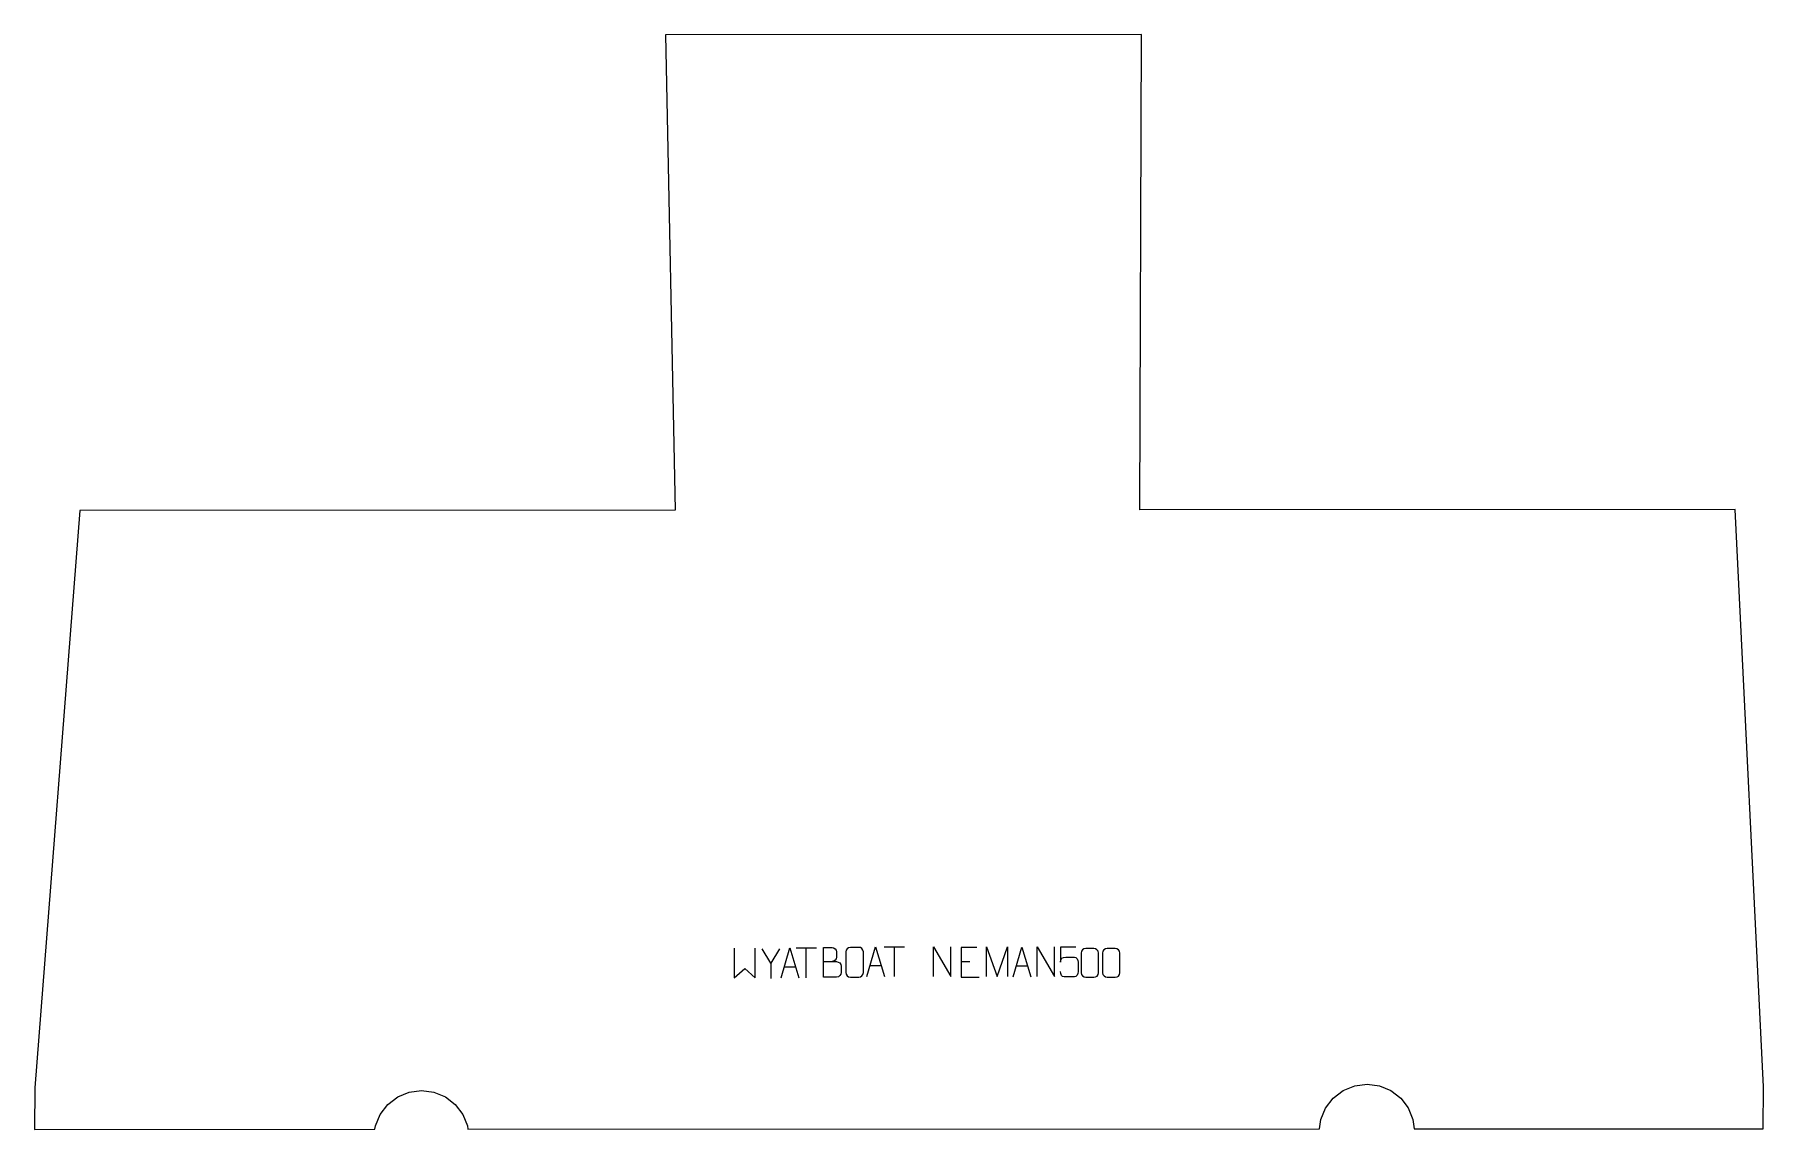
# Model space of a CAD drawing. Header units: millimetres. Extents: x -723 to 728, y 134 to 1052.
import ezdxf

# ---------------------------------------------------------------- set-up
doc = ezdxf.new("R2010")
doc.units = ezdxf.units.MM
doc.header["$MEASUREMENT"] = 0
doc.layers.add('layer 1', color=7, linetype='Continuous')

msp = doc.modelspace()

# ---------------------------------------------------------------- linework, layer by layer
at = {"layer": 'layer 1', "color": 242, "lineweight": 9}
msp.add_open_spline([(434.8416, 134.0476), (434.8416, 134.0476), (433.8323, 141.8976), (433.8323, 141.8976), (433.8323, 141.8976), (433.8323, 141.8976), (429.8658, 151.5385), (429.8658, 151.5385), (429.8658, 151.5385), (429.8658, 151.5385), (423.5339, 159.8169), (423.5339, 159.8169), (423.5339, 159.8169), (423.5339, 159.8169), (415.2668, 166.167), (415.2668, 166.167), (415.2668, 166.167), (415.2668, 166.167), (405.6295, 170.1574), (405.6295, 170.1574), (405.6295, 170.1574), (405.6295, 170.1574), (395.2773, 171.5154), (395.2773, 171.5154), (395.2773, 171.5154), (395.2773, 171.5154), (384.916, 170.1483), (384.916, 170.1483), (384.916, 170.1483), (384.916, 170.1483), (375.2521, 166.1498), (375.2521, 166.1498), (375.2521, 166.1498), (375.2521, 166.1498), (366.9442, 159.7929), (366.9442, 159.7929), (366.9442, 159.7929), (366.9442, 159.7929), (360.5563, 151.51), (360.5563, 151.51), (360.5563, 151.51), (360.5563, 151.51), (356.5256, 141.8655), (356.5256, 141.8655), (356.5256, 141.8655), (356.5256, 141.8655), (355.4651, 134.0146), (355.4651, 134.0146), (355.4651, 134.0146), (355.4651, 134.0146), (-359.158, 133.7161), (-359.158, 133.7161), (-359.158, 133.7161), (-359.158, 133.7161), (-359.5206, 136.5683), (-359.5206, 136.5683), (-359.5206, 136.5683), (-359.5206, 136.5683), (-363.4712, 146.2092), (-363.4712, 146.2092), (-363.4712, 146.2092), (-363.4712, 146.2092), (-369.7901, 154.4879), (-369.7901, 154.4879), (-369.7901, 154.4879), (-369.7901, 154.4879), (-378.0458, 160.8389), (-378.0458, 160.8389), (-378.0458, 160.8389), (-378.0458, 160.8389), (-387.6777, 164.8284), (-387.6777, 164.8284), (-387.6777, 164.8284), (-387.6777, 164.8284), (-398.0273, 166.1864), (-398.0273, 166.1864), (-398.0273, 166.1864), (-398.0273, 166.1864), (-408.3908, 164.8203), (-408.3908, 164.8203), (-408.3908, 164.8203), (-408.3908, 164.8203), (-418.0615, 160.8217), (-418.0615, 160.8217), (-418.0615, 160.8217), (-418.0615, 160.8217), (-426.3801, 154.4636), (-426.3801, 154.4636), (-426.3801, 154.4636), (-426.3801, 154.4636), (-432.7813, 146.1807), (-432.7813, 146.1807), (-432.7813, 146.1807), (-432.7813, 146.1807), (-436.8269, 136.5352), (-436.8269, 136.5352), (-436.8269, 136.5352), (-436.8269, 136.5352), (-437.2167, 133.6844), (-437.2167, 133.6844), (-437.2167, 133.6844), (-437.2167, 133.6844), (-722.827, 133.5641), (-722.827, 133.5641), (-722.827, 133.5641), (-722.827, 133.5641), (-722.6316, 168.5493), (-722.6316, 168.5493), (-722.6316, 168.5493), (-722.6316, 168.5493), (-684.9418, 652.8419), (-684.9418, 652.8419), (-684.9418, 652.8419), (-684.9418, 652.8419), (-185.2597, 653.0509), (-185.2597, 653.0509), (-185.2597, 653.0509), (-185.2597, 653.0509), (-193.4502, 1051.7277), (-193.4502, 1051.7277), (-193.4502, 1051.7277), (-193.4502, 1051.7277), (205.9686, 1051.8946), (205.9686, 1051.8946), (205.9686, 1051.8946), (205.9686, 1051.8946), (204.493, 653.2132), (204.493, 653.2132), (204.493, 653.2132), (204.493, 653.2132), (704.1752, 653.4212), (704.1752, 653.4212), (704.1752, 653.4212), (704.1752, 653.4212), (727.8879, 169.1549), (727.8879, 169.1549), (727.8879, 169.1549), (727.8879, 169.1549), (727.7952, 134.1701), (727.7952, 134.1701), (727.7952, 134.1701), (727.7952, 134.1701), (434.8416, 134.0476), (434.8416, 134.0476)], degree=3, knots=[0, 0, 0, 0, 0.027027027, 0.027027027, 0.027027027, 0.027027027, 0.054054054, 0.054054054, 0.054054054, 0.054054054, 0.081081081, 0.081081081, 0.081081081, 0.081081081, 0.108108108, 0.108108108, 0.108108108, 0.108108108, 0.135135135, 0.135135135, 0.135135135, 0.135135135, 0.162162162, 0.162162162, 0.162162162, 0.162162162, 0.189189189, 0.189189189, 0.189189189, 0.189189189, 0.216216216, 0.216216216, 0.216216216, 0.216216216, 0.243243243, 0.243243243, 0.243243243, 0.243243243, 0.27027027, 0.27027027, 0.27027027, 0.27027027, 0.297297297, 0.297297297, 0.297297297, 0.297297297, 0.324324324, 0.324324324, 0.324324324, 0.324324324, 0.351351351, 0.351351351, 0.351351351, 0.351351351, 0.378378378, 0.378378378, 0.378378378, 0.378378378, 0.405405405, 0.405405405, 0.405405405, 0.405405405, 0.432432432, 0.432432432, 0.432432432, 0.432432432, 0.459459459, 0.459459459, 0.459459459, 0.459459459, 0.486486486, 0.486486486, 0.486486486, 0.486486486, 0.513513514, 0.513513514, 0.513513514, 0.513513514, 0.540540541, 0.540540541, 0.540540541, 0.540540541, 0.567567568, 0.567567568, 0.567567568, 0.567567568, 0.594594595, 0.594594595, 0.594594595, 0.594594595, 0.621621622, 0.621621622, 0.621621622, 0.621621622, 0.648648649, 0.648648649, 0.648648649, 0.648648649, 0.675675676, 0.675675676, 0.675675676, 0.675675676, 0.702702703, 0.702702703, 0.702702703, 0.702702703, 0.72972973, 0.72972973, 0.72972973, 0.72972973, 0.756756757, 0.756756757, 0.756756757, 0.756756757, 0.783783784, 0.783783784, 0.783783784, 0.783783784, 0.810810811, 0.810810811, 0.810810811, 0.810810811, 0.837837838, 0.837837838, 0.837837838, 0.837837838, 0.864864865, 0.864864865, 0.864864865, 0.864864865, 0.891891892, 0.891891892, 0.891891892, 0.891891892, 0.918918919, 0.918918919, 0.918918919, 0.918918919, 0.945945946, 0.945945946, 0.945945946, 0.945945946, 1, 1, 1, 1], dxfattribs=at)
at = {"layer": 'layer 1', "color": 250, "lineweight": 9}
for points, knots in [([(-135.722, 285.5519), (-135.722, 285.5519), (-135.722, 260.5939), (-135.722, 260.5939), (-135.722, 260.5939), (-135.722, 260.5939), (-126.8793, 268.6586), (-126.8793, 268.6586), (-126.8793, 268.6586), (-126.8793, 268.6586), (-118.0369, 260.5945), (-118.0369, 260.5945), (-118.0369, 260.5945), (-118.0369, 260.5945), (-118.0369, 285.5519), (-118.0369, 285.5519)], [0, 0, 0, 0, 0.2, 0.2, 0.2, 0.2, 0.4, 0.4, 0.4, 0.4, 0.6, 0.6, 0.6, 0.6, 1, 1, 1, 1]), ([(-97.7145, 284.9719), (-97.7145, 284.9719), (-105.0369, 273.0732), (-105.0369, 273.0732), (-105.0369, 273.0732), (-105.0369, 273.0732), (-105.0362, 260.0183), (-105.0362, 260.0183)], [0, 0, 0, 0, 0.333333333, 0.333333333, 0.333333333, 0.333333333, 1, 1, 1, 1]), ([(-96.483, 260.8203), (-96.483, 260.8203), (-89.112, 285.7738), (-89.112, 285.7738), (-89.112, 285.7738), (-89.112, 285.7738), (-81.5421, 260.8203), (-81.5421, 260.8203)], [0, 0, 0, 0, 0.333333333, 0.333333333, 0.333333333, 0.333333333, 1, 1, 1, 1]), ([(-60.7595, 274.2967), (-57.1209, 274.2971), (-53.5338, 274.2971), (-49.8944, 274.2967), (-49.8944, 274.2967), (-47.919, 274.2794), (-45.9954, 272.5433), (-45.9954, 270.4937), (-45.9954, 270.4937), (-45.9958, 269.3651), (-45.9958, 266.3157), (-45.9954, 265.1868), (-45.9954, 265.1868), (-45.9778, 263.3289), (-47.5199, 261.315), (-49.8414, 261.3319), (-49.8414, 261.3319), (-53.4812, 261.3323), (-57.1206, 261.3323), (-60.7595, 261.3319), (-60.7595, 261.3319), (-60.7595, 269.6502), (-60.7595, 277.968), (-60.7595, 286.2855), (-60.7595, 286.2855), (-58.3858, 286.2855), (-56.0117, 286.2855), (-53.6375, 286.2855), (-53.6375, 286.2855), (-51.9567, 286.3031), (-49.8599, 284.3926), (-49.8422, 282.4302), (-49.8422, 282.4302), (-49.8426, 280.3641), (-49.8426, 280.2181), (-49.8422, 278.1516), (-49.8422, 278.1516), (-49.8249, 276.0855), (-51.6794, 274.2794), (-53.6894, 274.2967)], [0, 0, 0, 0, 0.090909091, 0.090909091, 0.090909091, 0.090909091, 0.181818182, 0.181818182, 0.181818182, 0.181818182, 0.272727273, 0.272727273, 0.272727273, 0.272727273, 0.363636364, 0.363636364, 0.363636364, 0.363636364, 0.454545455, 0.454545455, 0.454545455, 0.454545455, 0.545454545, 0.545454545, 0.545454545, 0.545454545, 0.636363636, 0.636363636, 0.636363636, 0.636363636, 0.727272727, 0.727272727, 0.727272727, 0.727272727, 0.818181818, 0.818181818, 0.818181818, 0.818181818, 1, 1, 1, 1]), ([(-38.2791, 286.2852), (-35.9534, 286.2852), (-33.6273, 286.2852), (-31.3012, 286.2852), (-31.3012, 286.2852), (-29.3546, 286.3208), (-27.3632, 284.8292), (-27.3365, 282.3916), (-27.3365, 282.3916), (-27.3369, 276.6447), (-27.3369, 270.8974), (-27.3365, 265.1497), (-27.3365, 265.1497), (-27.4763, 262.8263), (-29.1535, 261.3467), (-31.3012, 261.3359), (-31.3012, 261.3359), (-33.6331, 261.3363), (-35.965, 261.3363), (-38.2965, 261.3359), (-38.2965, 261.3359), (-40.2215, 261.2305), (-42.1936, 263.115), (-42.1824, 265.1323), (-42.1824, 265.1323), (-42.1821, 270.9024), (-42.1821, 276.6721), (-42.1824, 282.4414), (-42.1824, 282.4414), (-42.1782, 284.5795), (-40.4315, 286.2987), (-38.2791, 286.2852)], [0, 0, 0, 0, 0.111111111, 0.111111111, 0.111111111, 0.111111111, 0.222222222, 0.222222222, 0.222222222, 0.222222222, 0.333333333, 0.333333333, 0.333333333, 0.333333333, 0.444444444, 0.444444444, 0.444444444, 0.444444444, 0.555555556, 0.555555556, 0.555555556, 0.555555556, 0.666666667, 0.666666667, 0.666666667, 0.666666667, 0.777777778, 0.777777778, 0.777777778, 0.777777778, 1, 1, 1, 1]), ([(-24.483, 261.8203), (-24.483, 261.8203), (-17.112, 286.7738), (-17.112, 286.7738), (-17.112, 286.7738), (-17.112, 286.7738), (-9.5421, 261.8203), (-9.5421, 261.8203)], [0, 0, 0, 0, 0.333333333, 0.333333333, 0.333333333, 0.333333333, 1, 1, 1, 1]), ([(31.3456, 261.8203), (31.3456, 261.8203), (31.3456, 286.7738), (31.3456, 286.7738), (31.3456, 286.7738), (31.3456, 286.7738), (46.0004, 261.8203), (46.0004, 261.8203), (46.0004, 261.8203), (46.0004, 261.8203), (46.0004, 286.7738), (46.0004, 286.7738)], [0, 0, 0, 0, 0.25, 0.25, 0.25, 0.25, 0.5, 0.5, 0.5, 0.5, 1, 1, 1, 1]), ([(67.7062, 286.1767), (67.7062, 286.1767), (54.8323, 286.1767), (54.8323, 286.1767), (54.8323, 286.1767), (54.8323, 286.1767), (54.8323, 261.2231), (54.8323, 261.2231), (54.8323, 261.2231), (54.8323, 261.2231), (69.6981, 261.2231), (69.6981, 261.2231)], [0, 0, 0, 0, 0.25, 0.25, 0.25, 0.25, 0.5, 0.5, 0.5, 0.5, 1, 1, 1, 1]), ([(75.8831, 261.8181), (75.8831, 261.8181), (75.8831, 286.776), (75.8831, 286.776), (75.8831, 286.776), (75.8831, 286.776), (84.8082, 261.8181), (84.8082, 261.8181), (84.8082, 261.8181), (84.8082, 261.8181), (93.5681, 286.7755), (93.5681, 286.7755), (93.5681, 286.7755), (93.5681, 286.7755), (93.5681, 261.8181), (93.5681, 261.8181)], [0, 0, 0, 0, 0.2, 0.2, 0.2, 0.2, 0.4, 0.4, 0.4, 0.4, 0.6, 0.6, 0.6, 0.6, 1, 1, 1, 1]), ([(98.3225, 261.5243), (98.3225, 261.5243), (105.6935, 286.4778), (105.6935, 286.4778), (105.6935, 286.4778), (105.6935, 286.4778), (113.2634, 261.5243), (113.2634, 261.5243)], [0, 0, 0, 0, 0.333333333, 0.333333333, 0.333333333, 0.333333333, 1, 1, 1, 1]), ([(118.3456, 261.8203), (118.3456, 261.8203), (118.3456, 286.7738), (118.3456, 286.7738), (118.3456, 286.7738), (118.3456, 286.7738), (133.0004, 261.8203), (133.0004, 261.8203), (133.0004, 261.8203), (133.0004, 261.8203), (133.0004, 286.7738), (133.0004, 286.7738)], [0, 0, 0, 0, 0.25, 0.25, 0.25, 0.25, 0.5, 0.5, 0.5, 0.5, 1, 1, 1, 1]), ([(150.8597, 286.4033), (150.8597, 286.4033), (138.008, 286.4033), (138.008, 286.4033), (138.008, 286.4033), (138.0083, 282.1727), (138.0083, 277.9418), (138.008, 273.7106), (138.008, 273.7106), (138.0077, 277.0207), (139.6387, 278.0925), (142.4507, 278.153), (142.4507, 278.153), (144.8903, 278.1533), (147.3298, 278.1533), (149.769, 278.153), (149.769, 278.153), (151.4188, 278.1598), (152.8937, 275.7793), (152.9222, 273.7106), (152.9222, 273.7106), (152.9219, 271.1233), (152.9219, 268.5357), (152.9222, 265.948), (152.9222, 265.948), (152.9684, 263.9886), (151.469, 261.5523), (149.8431, 261.4938), (149.8431, 261.4938), (147.8866, 261.4941), (142.9916, 261.4941), (141.0346, 261.4938), (141.0346, 261.4938), (139.1891, 261.485), (138.082, 263.4498), (138.0612, 266.0009)], [0, 0, 0, 0, 0.1, 0.1, 0.1, 0.1, 0.2, 0.2, 0.2, 0.2, 0.3, 0.3, 0.3, 0.3, 0.4, 0.4, 0.4, 0.4, 0.5, 0.5, 0.5, 0.5, 0.6, 0.6, 0.6, 0.6, 0.7, 0.7, 0.7, 0.7, 0.8, 0.8, 0.8, 0.8, 1, 1, 1, 1]), ([(159.1869, 285.2368), (161.4609, 285.2368), (163.7353, 285.2368), (166.0097, 285.2368), (166.0097, 285.2368), (167.913, 285.271), (169.8602, 283.8349), (169.8863, 281.4878), (169.8863, 281.4878), (169.8859, 275.9545), (169.8859, 270.4209), (169.8863, 264.8868), (169.8863, 264.8868), (169.7496, 262.6498), (168.1097, 261.2252), (166.0097, 261.2148), (166.0097, 261.2148), (163.7296, 261.2152), (161.4496, 261.2152), (159.1699, 261.2148), (159.1699, 261.2148), (157.2876, 261.1133), (155.3593, 262.9278), (155.3703, 264.8701), (155.3703, 264.8701), (155.3707, 270.4257), (155.3707, 275.9809), (155.3703, 281.5358), (155.3703, 281.5358), (155.3744, 283.5944), (157.0823, 285.2498), (159.1869, 285.2368)], [0, 0, 0, 0, 0.111111111, 0.111111111, 0.111111111, 0.111111111, 0.222222222, 0.222222222, 0.222222222, 0.222222222, 0.333333333, 0.333333333, 0.333333333, 0.333333333, 0.444444444, 0.444444444, 0.444444444, 0.444444444, 0.555555556, 0.555555556, 0.555555556, 0.555555556, 0.666666667, 0.666666667, 0.666666667, 0.666666667, 0.777777778, 0.777777778, 0.777777778, 0.777777778, 1, 1, 1, 1]), ([(177.1869, 285.2368), (179.4609, 285.2368), (181.7353, 285.2368), (184.0097, 285.2368), (184.0097, 285.2368), (185.913, 285.271), (187.8602, 283.8349), (187.8863, 281.4878), (187.8863, 281.4878), (187.8859, 275.9545), (187.8859, 270.4209), (187.8863, 264.8868), (187.8863, 264.8868), (187.7496, 262.6498), (186.1097, 261.2252), (184.0097, 261.2148), (184.0097, 261.2148), (181.7296, 261.2152), (179.4496, 261.2152), (177.1699, 261.2148), (177.1699, 261.2148), (175.2876, 261.1133), (173.3593, 262.9278), (173.3703, 264.8701), (173.3703, 264.8701), (173.3707, 270.4257), (173.3707, 275.9809), (173.3703, 281.5358), (173.3703, 281.5358), (173.3744, 283.5944), (175.0823, 285.2498), (177.1869, 285.2368)], [0, 0, 0, 0, 0.111111111, 0.111111111, 0.111111111, 0.111111111, 0.222222222, 0.222222222, 0.222222222, 0.222222222, 0.333333333, 0.333333333, 0.333333333, 0.333333333, 0.444444444, 0.444444444, 0.444444444, 0.444444444, 0.555555556, 0.555555556, 0.555555556, 0.555555556, 0.666666667, 0.666666667, 0.666666667, 0.666666667, 0.777777778, 0.777777778, 0.777777778, 0.777777778, 1, 1, 1, 1])]:
    msp.add_open_spline(points, degree=3, knots=knots, dxfattribs=at)
for points in [[(-105.0369, 273.0732), (-105.0369, 273.0732), (-112.3578, 284.9719), (-112.3578, 284.9719)], [(-83.8206, 285.7503), (-83.8206, 285.7503), (-66.8334, 285.7503), (-66.8334, 285.7503)], [(-75.3268, 260.8203), (-75.3268, 260.8203), (-75.3268, 285.7738), (-75.3268, 285.7738)], [(-9.8206, 286.7503), (-9.8206, 286.7503), (7.1666, 286.7503), (7.1666, 286.7503)], [(-1.3268, 261.8203), (-1.3268, 261.8203), (-1.3268, 286.7738), (-1.3268, 286.7738)], [(-93.7604, 270.0697), (-93.7604, 270.0697), (-84.2647, 270.0697), (-84.2647, 270.0697)], [(-21.7604, 271.0697), (-21.7604, 271.0697), (-12.2647, 271.0697), (-12.2647, 271.0697)], [(54.8323, 274.297), (54.8323, 274.297), (62.0004, 274.297), (62.0004, 274.297)], [(101.0451, 270.7737), (101.0451, 270.7737), (110.5408, 270.7737), (110.5408, 270.7737)]]:
    msp.add_open_spline(points, degree=3, dxfattribs=at)

doc.saveas('drawing.dxf')
